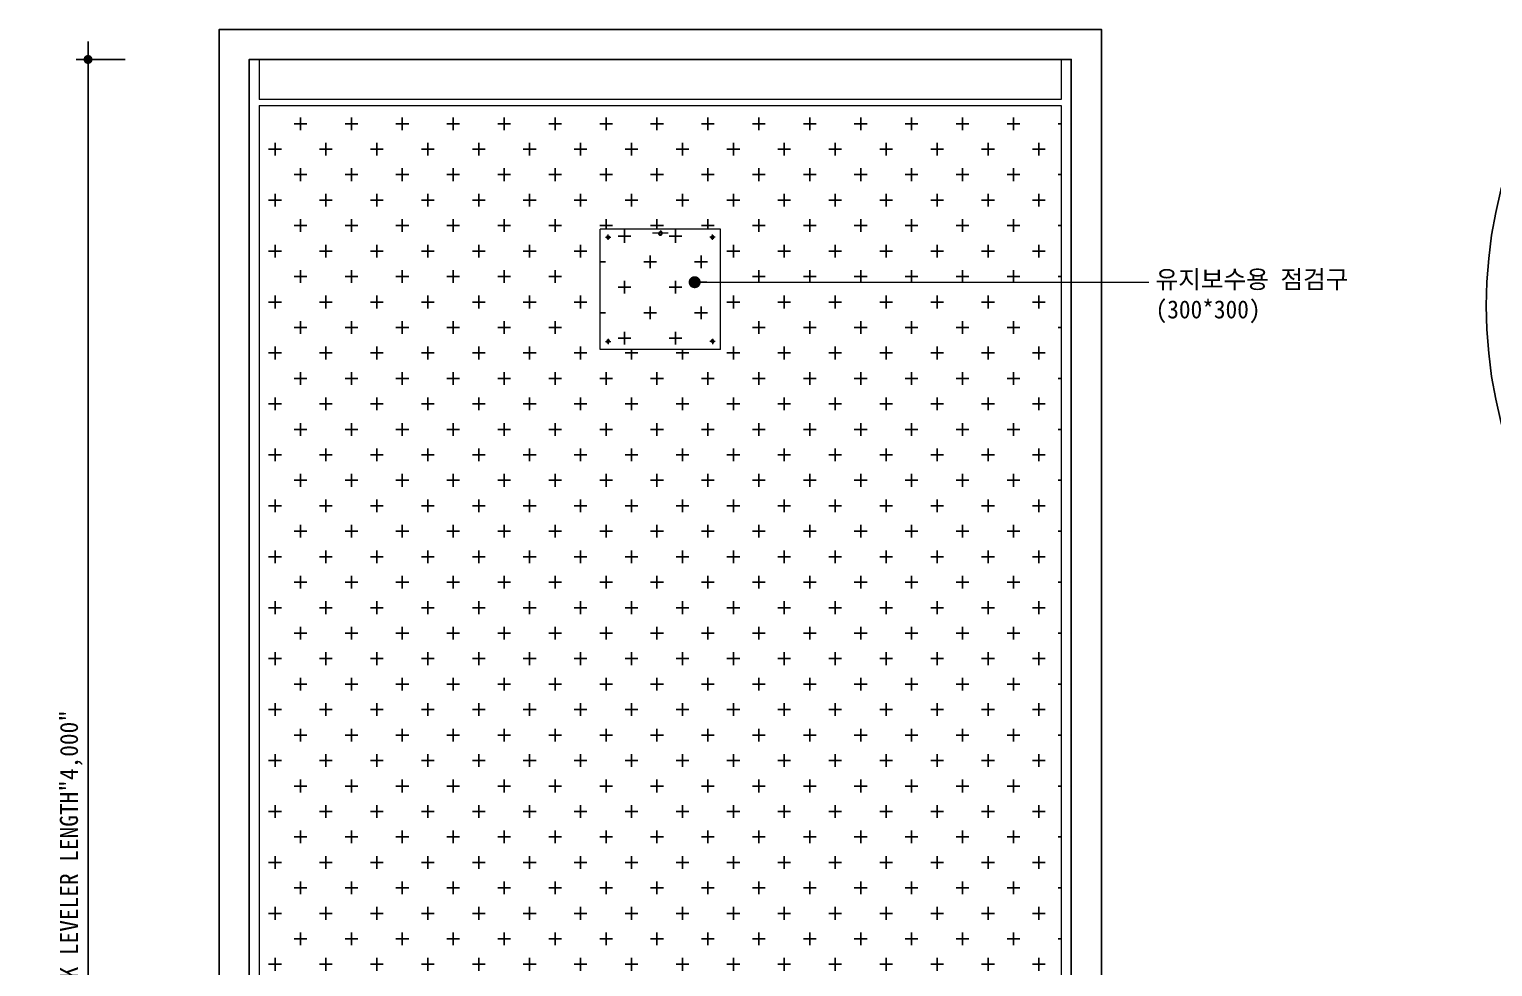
# Model space of a CAD drawing. Header units: millimetres. Extents: x 1089 to 24842, y 175806 to 183667.
# Drawn here: x 1159 to 4808, y 178173 to 180510 of the extents above; entities that cross this region are included whole.
import ezdxf

# ---------------------------------------------------------------- set-up
doc = ezdxf.new("R2010")
doc.units = ezdxf.units.MM
doc.header["$MEASUREMENT"] = 0
doc.header["$PDSIZE"] = -10
doc.layers.get('0').update_dxf_attribs({"linetype": 'CONTINUOUS'})
doc.layers.get('DEFPOINTS').update_dxf_attribs({"color": 146, "linetype": 'CONTINUOUS'})
doc.layers.add('A-DIMS', color=7, linetype='CONTINUOUS', lineweight=25)
doc.layers.add('PL', color=4, linetype='CONTINUOUS')
doc.layers.add('TEX', color=3, linetype='CONTINUOUS')
doc.styles.add('HY울릉도L', font='H2GTRE.TTF')
doc.styles.get("Standard").update_dxf_attribs({"font": 'SIMPLEX.shx'})
doc.styles.add('돋움체', font='')
doc.styles.get('돋움체').set_extended_font_data('DotumChe')
doc.dimstyles.new('CDIM', dxfattribs={"dimtxt": 3, "dimasz": 1.5, "dimexe": 2, "dimexo": 1, "dimgap": 1, "dimtad": 1, "dimdec": 0, "dimrnd": 0.5, "dimzin": 0, "dimdsep": 32, "dimlunit": 6, "dimtxsty": 'HY울릉도L', "dimblk1": '_CIDOT', "dimblk2": '_CIDOT', "dimsah": 1, "dimcen": 5.5, "dimclrd": 2, "dimclre": 2, "dimclrt": 7, "dimadec": 0, "dimazin": 0, "dimtfac": 1, "dimtdec": 0, "dimtix": 1, "dimtmove": 2, "dimatfit": 1, "dimldrblk": '_CIDOT', "dimfxl": 1, "dimtolj": 1, "dimtzin": 0, "dimlwd": -1, "dimarcsym": 0})
doc.dimstyles.new('MAIN', dxfattribs={"dimtxt": 3, "dimasz": 2, "dimexe": 2, "dimexo": 5, "dimgap": 1, "dimtad": 1, "dimdec": 0, "dimdsep": 46, "dimlunit": 6, "dimtxsty": 'Standard', "dimblk": 'Dot1', "dimcen": 2.5, "dimdle": 2, "dimclrd": 256, "dimclre": 256, "dimclrt": 3, "dimadec": 0, "dimazin": 0, "dimtfac": 1, "dimtdec": 0, "dimtix": 1, "dimtmove": 2, "dimatfit": 3, "dimldrblk": 'DOT', "dimfxl": 1, "dimtvp": 1, "dimtolj": 1, "dimtzin": 0, "dimlwd": 0, "dimlwe": 0, "dimarcsym": 0})

# ---------------------------------------------------------------- blocks, each defined once
blk = doc.blocks.new('DOT')
at = {"color": 0, "linetype": 'ByBlock'}
blk.add_line((-0.5, 0), (-1, 0), dxfattribs=at)
at = {"color": 0, "linetype": 'ByBlock', "const_width": 0.5}
blk.add_lwpolyline([(-0.25, 0, 1), (0.25, 0, 1)], format="xyb", close=True, dxfattribs=at)
blk = doc.blocks.new('Dot1')
at = {"color": 9, "linetype": 'Continuous'}
for p, q in [((-1.125, 0), (1.125, 0)), ((0, 1.125), (0, -1.125))]:
    blk.add_line(p, q, dxfattribs=at)
at = {"color": 2, "const_width": 0.28125}
blk.add_lwpolyline([(-0.140625, 0, 1), (0.140625, 0, 1)], format="xyb", close=True, dxfattribs=at)
blk = doc.blocks.new('_CIDOT')
at = {"color": 0, "linetype": 'ByBlock'}
blk.add_line((2, 0), (-1, 0), dxfattribs=at)
at = {"color": 0, "linetype": 'ByBlock', "const_width": 0.5}
blk.add_lwpolyline([(-0.25, 0, 1), (0.25, 0, 1)], format="xyb", close=True, dxfattribs=at)
blk = doc.blocks.new('*D47')
at = {"layer": 'A-DIMS', "lineweight": -2, "transparency": 16777216}
for p, q in [((1398.5, 180434.8), (1275.6, 180434.8)), ((1425.6, 176434.8), (1275.6, 176434.8))]:
    blk.add_line(p, q, dxfattribs=at)
at = {"layer": 'A-DIMS', "transparency": 16777216}
blk.add_line((1305.6, 176457.3), (1305.6, 180412.3), dxfattribs=at)
at = {"layer": 'DEFPOINTS', "color": 0, "transparency": 16777216}
for p in [(1305.6, 180434.8), (1413.5, 180434.8), (1440.6, 176434.8)]:
    blk.add_point(p, dxfattribs=at)
at = {"layer": 'A-DIMS', "transparency": 16777216, "xscale": 22.5, "yscale": 22.5, "zscale": 22.5}
for p, rotation in [((1305.6, 180434.8), 90), ((1305.6, 176434.8), 270)]:
    blk.add_blockref('_CIDOT', p, dxfattribs=dict(at, rotation=rotation))
at = {"layer": 'A-DIMS', "color": 3, "transparency": 16777216, "insert": (1263.7, 178434.8), "char_height": 45, "attachment_point": 5, "rotation": 90, "style": '돋움체'}
blk.add_mtext('\\A1;DOCK LEVELER LENGTH"4,000"', dxfattribs=at)

msp = doc.modelspace()

# ---------------------------------------------------------------- hatches: boundary and pattern name
h = msp.add_hatch()
h.set_pattern_fill('CROSS', color=8, scale=10)
h.set_pattern_definition([(0, (-2244.62, 42479.57), (63.5, 63.5), [31.75, -95.25]), (90, (-2228.74, 42463.69), (-63.5, 63.5), [31.75, -95.25])])
h.paths.add_polyline_path([(3732.6, 180319.8), (1732.6, 180319.8), (1732.6, 176501.8), (3732.6, 176501.8)])
h.paths.add_polyline_path([(2582.6, 179711.8), (2582.6, 180011.8), (2882.6, 180011.8), (2882.6, 179711.8)], flags=16)
h.paths.add_polyline_path([(2865.6, 179731.8, 1.69614), (2858.6, 179731.8, 0.857143)], flags=0)
h.paths.add_polyline_path([(2599.6, 179731.8, 1), (2605.6, 179731.8, 2.849), (2602.6, 179727.8, 1.863325)], flags=0)
h.paths.add_polyline_path([(2862.6, 179995.8, -2.414214), (2858.6, 179991.8, -0.536675), (2862.6, 179994.8)], flags=0)
h.paths.add_polyline_path([(2605.6, 179991.8), (2606.6, 179991.8, -2.414214), (2602.6, 179995.8, -1.863325), (2599.6, 179991.8, -1)], flags=0)
h.paths.add_polyline_path([(2533.5, 177840.1), (2928.9, 177840.1), (2928.9, 177979.9), (2533.5, 177979.9)], flags=24)
h = msp.add_hatch()
h.set_pattern_fill('CROSS', color=8, scale=10)
h.set_pattern_definition([(0, (14565.69, 174405.85), (63.5, 63.5), [31.75, -95.25]), (90, (14581.57, 174389.974), (-63.5, 63.5), [31.75, -95.25])])
h.paths.add_polyline_path([(2882.6, 179884.6), (2798.3, 179884.6, -1), (2783.3, 179884.6, -1), (2798.3, 179884.6), (2882.6, 179884.6), (2882.6, 180011.8), (2582.6, 180011.8), (2582.6, 179711.8), (2882.6, 179711.8)])
h.paths.add_polyline_path([(2606.6, 179731.8), (2605.6, 179731.8, -0.414214), (2602.6, 179728.8), (2602.6, 179727.8, -2.414214)], flags=16)
h.paths.add_polyline_path([(2727.6, 180001.8), (2728.6, 180001.8, -1), (2736.6, 180001.8), (2737.6, 180001.8, -1)], flags=16)
h.paths.add_polyline_path([(2602.6, 179995.8), (2602.6, 179994.8, -0.414214), (2605.6, 179991.8), (2606.6, 179991.8, -2.414214)], flags=16)
h.paths.add_polyline_path([(2858.6, 179731.8, -2.414214), (2862.6, 179727.8), (2862.6, 179728.8, -0.414214), (2859.6, 179731.8)], flags=16)
h.paths.add_polyline_path([(2859.6, 179991.8, -0.414214), (2862.6, 179994.8), (2862.6, 179995.8, -2.414214), (2858.6, 179991.8)], flags=16)

# ---------------------------------------------------------------- linework, layer by layer
at = {"color": 7, "linetype": 'Continuous', "lineweight": 15}
for p, q in [((3732.6, 180434.8), (1732.6, 180434.8)), ((1732.6, 180434.8), (1732.6, 180334.8)), ((3732.6, 180434.8), (3732.6, 180334.8)), ((3732.6, 180334.8), (1732.6, 180334.8)), ((1732.6, 180319.8), (3732.6, 180319.8)), ((1732.6, 180319.8), (1732.6, 176501.8)), ((3732.6, 180319.8), (3732.6, 176501.8)), ((2582.6, 179711.8), (2582.6, 180011.8)), ((2882.6, 180011.8), (2582.6, 180011.8)), ((2596.1, 179991.8), (2609.1, 179991.8)), ((2602.6, 179985.3), (2602.6, 179998.3)), ((2752.1, 180001.8), (2713.1, 180001.8)), ((2869.1, 179991.8), (2856.1, 179991.8)), ((2862.6, 179985.3), (2862.6, 179998.3)), ((2882.6, 179711.8), (2882.6, 180011.8)), ((2602.6, 179738.3), (2602.6, 179725.3)), ((2862.6, 179738.3), (2862.6, 179725.3)), ((2882.6, 179711.8), (2582.6, 179711.8)), ((2596.1, 179731.8), (2609.1, 179731.8)), ((2869.1, 179731.8), (2856.1, 179731.8))]:
    msp.add_line(p, q, dxfattribs=at)
msp.add_circle((5947.2, 179820.7), 1154.8)
for centre, radius in [((2602.6, 179991.8), 3), ((2732.6, 180001.8), 4), ((2862.6, 179991.8), 3), ((2602.6, 179731.8), 3), ((2862.6, 179731.8), 3)]:
    msp.add_circle(centre, radius, dxfattribs=at)
for centre, radius, start, end in [((2602.6, 179991.8), 4, 90, 0), ((2732.6, 180001.8), 5, 180, 90), ((2862.6, 179991.8), 4, 180, 90), ((2602.6, 179731.8), 4, 0, 270), ((2862.6, 179731.8), 4, 270, 180)]:
    msp.add_arc(centre, radius, start, end, dxfattribs=at)
at = {"layer": 'PL'}
msp.add_lwpolyline([(3757.6, 176434.8), (3757.6, 180434.8), (1707.6, 180434.8), (1707.6, 176434.8), (1632.6, 176434.8), (1632.6, 180509.8), (3832.6, 180509.8), (3832.6, 176434.8)], close=True, dxfattribs=at)

# ---------------------------------------------------------------- texts
at = {"layer": 'TEX', "insert": (3967.7, 179909.3), "char_height": 45, "attachment_point": 1, "style": '돋움체'}
msp.add_mtext('\\A1;유지보수용 점검구\\P(300*300)', dxfattribs=at)

# ---------------------------------------------------------------- dimensions: what is measured, and where the dimension line sits
at = {"layer": 'A-DIMS'}
dim = msp.add_linear_dim(base=(1305.6, 180434.8), p1=(1440.6, 176434.8), p2=(1413.5, 180434.8), angle=90, text='DOCK LEVELER LENGTH"<>"', dimstyle='CDIM', override={"dimscale": 15, "dimtxsty": '돋움체', "dimclrd": 256, "dimclre": 256, "dimclrt": 3}, dxfattribs=at)
dim.commit()
dim.dimension.update_dxf_attribs({"geometry": '*D47', "text_midpoint": (1263.7, 178434.8)})

# ---------------------------------------------------------------- leaders
msp.add_leader([(2818.3, 179879.5), (3951.1, 179879.5)], dimstyle='MAIN', override={"dimscale": 15, "dimtad": 0, "dimldrblk": 'DOT'})

doc.saveas('drawing.dxf')
